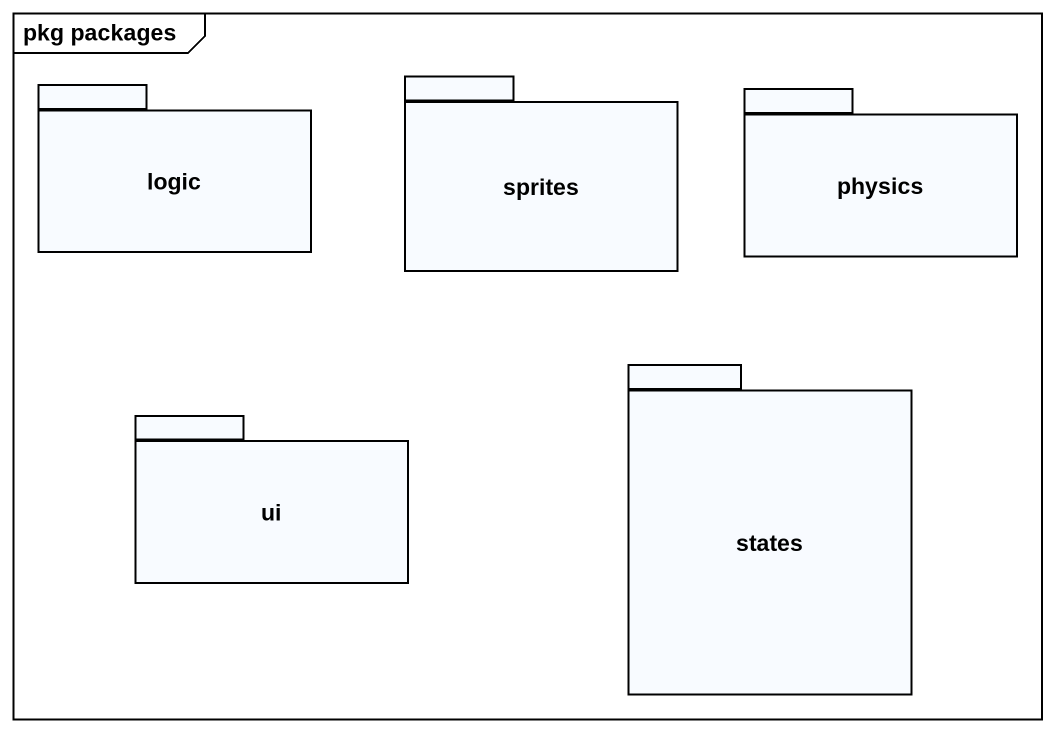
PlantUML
@startuml
mainframe pkg packages
package logic {
}
package sprites {
}
package physics {
}
package states {
}
package ui {
}
@enduml
